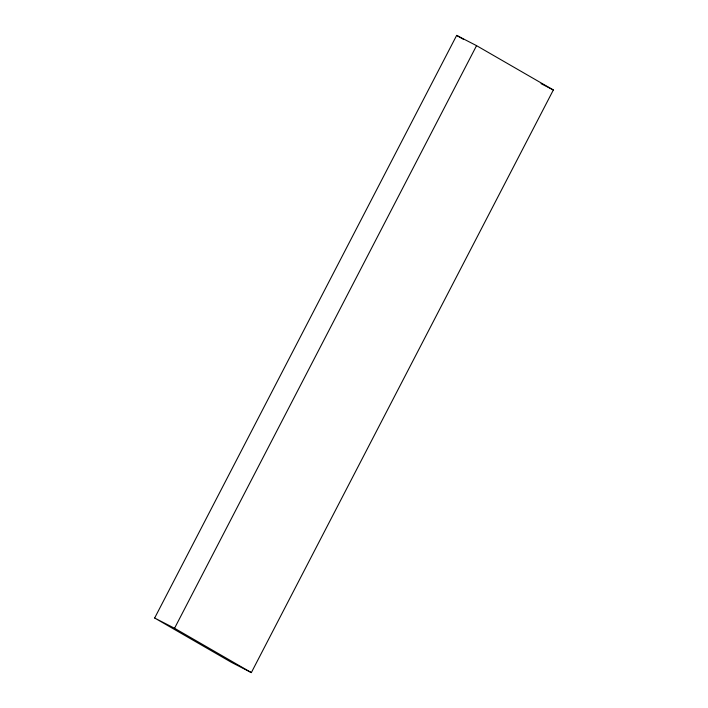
<?xml version="1.0" encoding="UTF-8"?>
<svg xmlns="http://www.w3.org/2000/svg" width="708" height="708" viewBox="0 0 708 708"><rect width="100%" height="100%" fill="white"/><g stroke="black" fill="none" stroke-linecap="round" stroke-linejoin="round"><path stroke-width="1.06" d="M154.654 618.022L456.66 35.4L476.555 45.648L553.346 89.978L251.34 672.6L231.445 662.352L154.654 618.022L174.549 628.27L251.34 672.6M174.549 628.27L476.555 45.648M541.027 83.633L553.346 89.978M456.66 35.4L463.298 39.232"/></g></svg>
